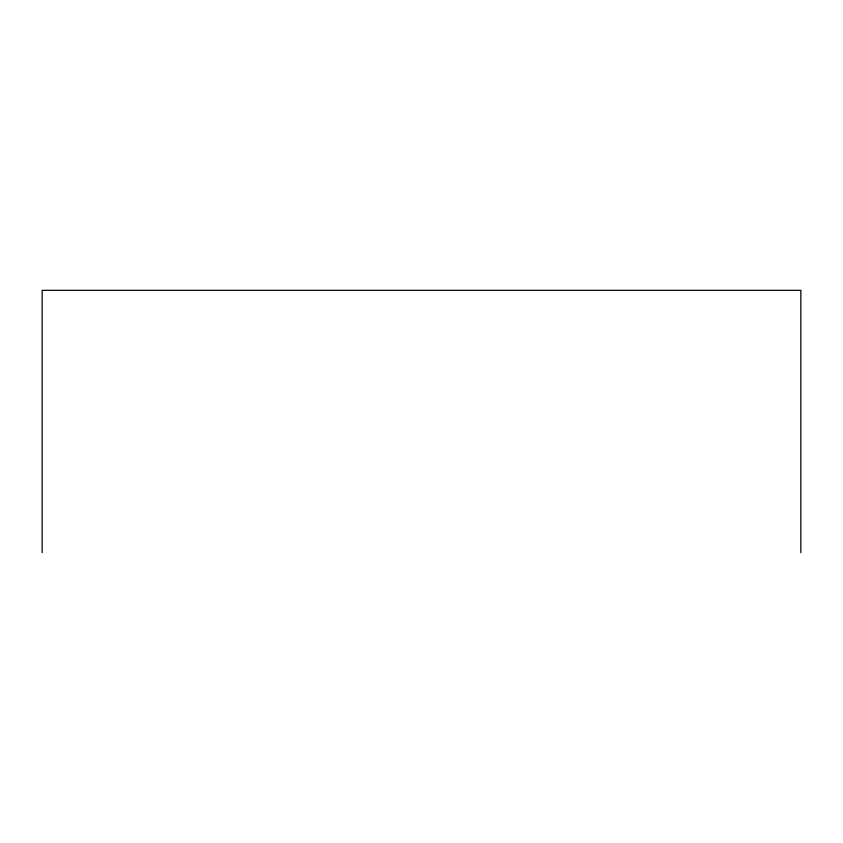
<?xml version="1.0" encoding="UTF-8"?>
<svg xmlns="http://www.w3.org/2000/svg" width="843" height="843" viewBox="0 0 843 843"><rect width="100%" height="100%" fill="white"/><g stroke="black" fill="none" stroke-linecap="round" stroke-linejoin="round"><path stroke-width="1.26" d="M800.85 552.66L800.85 290.34L42.15 290.34L42.15 552.66"/></g></svg>
